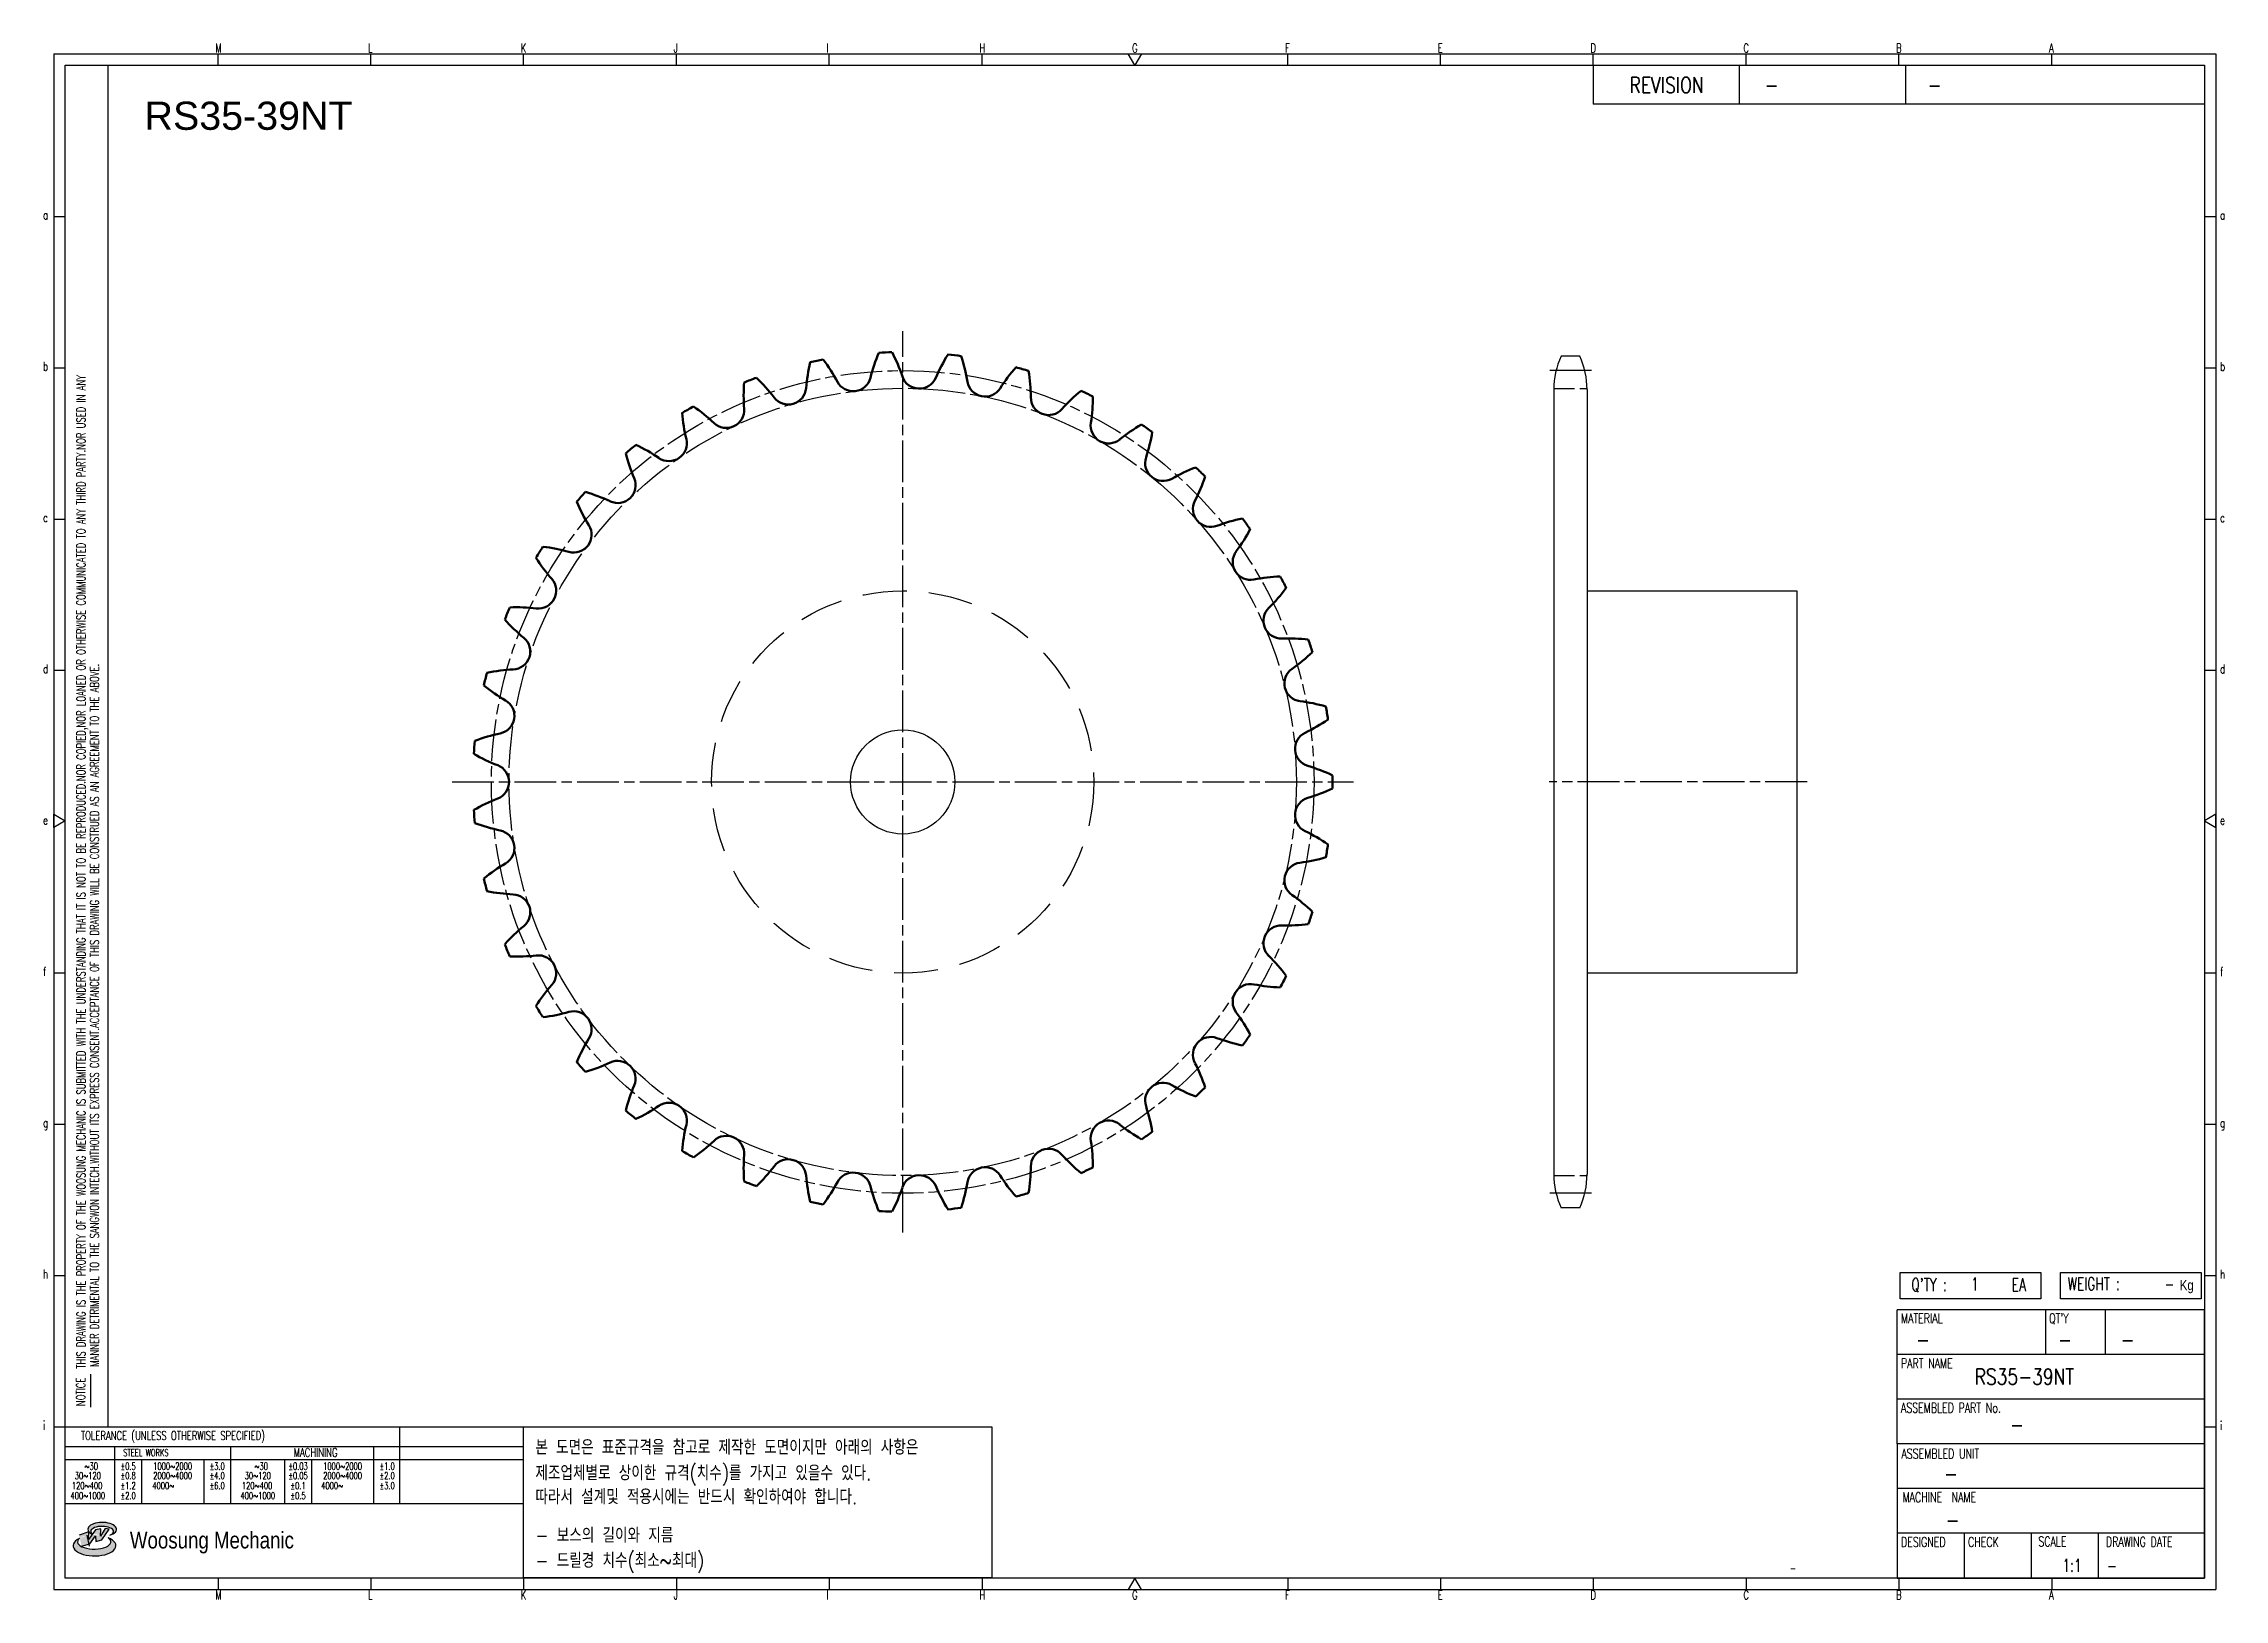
# Model space of a CAD drawing. Header units: millimetres. Extents: x -44811 to -44498, y 1096 to 1320.
import ezdxf
from ezdxf.enums import TextEntityAlignment as Align

# ---------------------------------------------------------------- set-up
doc = ezdxf.new("R2010")
doc.units = ezdxf.units.MM
for name, pattern in [('AM_ISO02W050', [7.5, 6, -1.5]), ('AM_ISO02W050x2', [3.75, 3, -0.75]), ('AM_ISO08W050', [18, 12, -1.5, 3, -1.5]), ('AM_ISO08W050x2', [9, 6, -0.75, 1.5, -0.75]), ('HIDDEN', [9.525, 6.35, -3.175])]:
    doc.linetypes.add(name, pattern=pattern)
for name, color, linetype, lineweight in [('AM_0N', 7, 'Continuous', 50), ('AM_3N', 6, 'AM_ISO02W050', 25), ('AM_7', 4, 'AM_ISO08W050', 25), ('AM_7N', 4, 'AM_ISO08W050', 25)]:
    doc.layers.add(name, color=color, linetype=linetype, lineweight=lineweight)
for name, color, linetype in [('HL', 2, 'HIDDEN'), ('TITLE', 7, 'Continuous'), ('도면레이아웃', 7, 'Continuous')]:
    doc.layers.add(name, color=color, linetype=linetype)
doc.styles.add('HAN', font='ROMANS.shx', dxfattribs={"width": 0.7, "bigfont": 'whgtxt.shx'})
doc.styles.add('HKD_ST2', font='romans.shx', dxfattribs={"width": 0.7, "height": 4, "bigfont": '@extfont2.shx'})
doc.styles.add('ROMANS', font='romans.shx', dxfattribs={"width": 0.7, "bigfont": 'whgtxt.shx'})
doc.styles.add('SLDTEXTSTYLE4', font='arial.ttf', dxfattribs={"width": 0.8})
doc.styles.get("Standard").update_dxf_attribs({"font": 'arial.ttf'})

# ---------------------------------------------------------------- blocks, each defined once
blk = doc.blocks.new('SUYWSHJH')
at = {"layer": '도면레이아웃'}
h = blk.add_hatch(color=10, dxfattribs=at)
h.paths.add_polyline_path([(1.544, 35.177), (1.554, 34.966), (1.779, 35.034), (2.054, 35.422), (1.908, 35.446), (1.728, 35.167), (1.741, 35.439), (1.547, 35.405), (1.292, 35.041), (1.295, 35.33), (0.943, 35.208), (1.03, 34.8), (1.336, 34.885)])
edge = h.paths.add_edge_path()
edge.add_ellipse((1.795, 35.421), major_axis=(-0.53, 0), ratio=0.487785, start_angle=122.36065, end_angle=403.39574)
edge.add_line((1.411, 35.244), (1.419, 35.261))
edge.add_ellipse((1.798, 35.344), major_axis=(-0.423, 0), ratio=0.444396, start_angle=131.58977, end_angle=386.19408, ccw=False)
edge = h.paths.add_edge_path()
edge.add_ellipse((1.512, 34.815), major_axis=(-0.793, 0), ratio=0.480113, start_angle=314.67633, end_angle=590.85213)
edge.add_ellipse((1.501, 34.958), major_axis=(-0.62, 0), ratio=0.43311, start_angle=331.7024, end_angle=574.42495, ccw=False)
for p, q in [((0, 90.118), (80.15, 90.118)), ((0, 90.118), (0, 33.191)), ((6.089, 89.693), (6.089, 90.118)), ((11.753, 89.693), (11.753, 90.118)), ((17.418, 89.693), (17.418, 90.118)), ((23.082, 89.693), (23.082, 90.118)), ((28.746, 89.693), (28.746, 90.118)), ((34.411, 89.693), (34.411, 90.118)), ((45.739, 89.693), (45.739, 90.118)), ((51.404, 89.693), (51.404, 90.118)), ((57.068, 89.693), (57.068, 90.118)), ((62.732, 89.693), (62.732, 90.118)), ((68.397, 89.693), (68.397, 90.118)), ((74.061, 89.693), (74.061, 90.118)), ((80.15, 90.118), (80.15, 33.191)), ((0, 84.085), (0.425, 84.085)), ((79.725, 84.085), (80.15, 84.085)), ((0, 78.478), (0.425, 78.478)), ((79.725, 78.478), (80.15, 78.478)), ((0, 72.87), (0.425, 72.87)), ((79.725, 72.87), (80.15, 72.87)), ((0, 67.262), (0.425, 67.262)), ((79.725, 67.262), (80.15, 67.262)), ((0, 56.047), (0.425, 56.047)), ((79.725, 56.047), (80.15, 56.047)), ((0, 50.439), (0.425, 50.439)), ((79.725, 50.439), (80.15, 50.439)), ((0, 44.832), (0.425, 44.832)), ((79.725, 44.832), (80.15, 44.832)), ((1.377, 39.947), (1.377, 41.174)), ((0, 39.224), (0.425, 39.224)), ((79.725, 39.224), (80.15, 39.224)), ((0, 33.191), (80.15, 33.191)), ((6.089, 33.616), (6.089, 33.191)), ((11.753, 33.616), (11.753, 33.191)), ((17.418, 33.616), (17.418, 33.191)), ((23.082, 33.616), (23.082, 33.191)), ((28.746, 33.616), (28.746, 33.191)), ((34.411, 33.616), (34.411, 33.191)), ((45.739, 33.616), (45.739, 33.191)), ((51.404, 33.616), (51.404, 33.191)), ((57.068, 33.616), (57.068, 33.191)), ((62.732, 33.616), (62.732, 33.191)), ((68.397, 33.616), (68.397, 33.191)), ((74.061, 33.616), (74.061, 33.191))]:
    blk.add_line(p, q)
at = {"color": 2}
for p, q in [((2.017, 39.224), (2.017, 89.693)), ((0.425, 39.224), (17.418, 39.224)), ((12.816, 39.224), (12.816, 36.382)), ((17.418, 33.616), (17.418, 39.224)), ((0.425, 38.487), (17.418, 38.487)), ((0.425, 38.012), (17.418, 38.012)), ((2.257, 38.487), (2.257, 36.382)), ((3.257, 38.012), (3.257, 36.382)), ((5.557, 38.012), (5.557, 36.382)), ((6.557, 38.5), (6.557, 36.382)), ((8.557, 38.012), (8.557, 36.382)), ((9.557, 38.026), (9.557, 36.382)), ((11.857, 38.487), (11.857, 36.382)), ((0.425, 36.382), (17.418, 36.382))]:
    blk.add_line(p, q, dxfattribs=at)
at = {"color": 6, "ltscale": 0.5}
for p, q in [((57.068, 89.693), (57.068, 88.246)), ((62.47, 89.693), (62.47, 88.246)), ((68.635, 89.693), (68.635, 88.246)), ((79.725, 88.246), (57.068, 88.246)), ((68.336, 38.59), (68.336, 43.563)), ((79.725, 43.563), (68.336, 43.563)), ((73.827, 43.563), (73.827, 41.905)), ((76.037, 43.563), (76.037, 41.905)), ((79.725, 38.59), (79.725, 43.563)), ((79.725, 41.905), (68.336, 41.905)), ((79.725, 40.248), (68.336, 40.248)), ((68.336, 38.59), (68.336, 33.616)), ((79.725, 38.59), (68.336, 38.59)), ((79.725, 33.616), (79.725, 38.59)), ((79.725, 36.932), (68.336, 36.932)), ((79.725, 35.274), (68.336, 35.274)), ((70.822, 33.616), (70.822, 35.274)), ((73.309, 33.616), (73.309, 35.274)), ((75.796, 33.616), (75.796, 35.274)), ((68.336, 33.616), (79.725, 33.616))]:
    blk.add_line(p, q, dxfattribs=at)
for points in [[(40.075, 89.693), (39.83, 90.118), (40.32, 90.118)], [(0.425, 89.693), (79.725, 89.693), (79.725, 33.616), (0.425, 33.616)], [(0.425, 61.679), (0, 61.433), (0, 61.924)], [(79.725, 61.679), (80.15, 61.433), (80.15, 61.924)], [(40.075, 33.616), (39.83, 33.191), (40.32, 33.191)]]:
    blk.add_lwpolyline(points, close=True)
at = {"layer": 'TITLE', "color": 20}
for p, q in [((68.449, 43.961), (68.449, 44.936)), ((68.449, 44.936), (73.654, 44.936)), ((73.654, 44.936), (73.654, 43.961)), ((74.39, 43.961), (74.39, 44.936)), ((74.39, 44.936), (79.595, 44.936)), ((79.595, 44.936), (79.595, 43.961)), ((73.654, 43.961), (68.449, 43.961)), ((79.595, 43.961), (74.39, 43.961))]:
    blk.add_line(p, q, dxfattribs=at)
at = {"layer": '도면레이아웃'}
for p, q in [((1.295, 35.33), (0.943, 35.208)), ((1.03, 34.8), (1.336, 34.885)), ((1.224, 35.208), (1.311, 34.8)), ((1.224, 35.208), (1.224, 35.208)), ((1.547, 35.405), (1.292, 35.041)), ((1.292, 35.041), (1.295, 35.33)), ((1.336, 34.885), (1.544, 35.177)), ((1.419, 35.261), (1.411, 35.244)), ((1.544, 35.177), (1.554, 34.966)), ((1.741, 35.439), (1.547, 35.405)), ((1.554, 34.966), (1.779, 35.034)), ((1.908, 35.446), (1.728, 35.167)), ((1.728, 35.167), (1.741, 35.439)), ((1.779, 35.034), (2.054, 35.422)), ((2.054, 35.422), (1.908, 35.446))]:
    blk.add_line(p, q, dxfattribs=at)
for centre, major_axis, ratio, start_param, end_param in [((1.795, 35.421), (-0.53, 0), 0.487785, 2.135596, 7.040584), ((1.512, 34.815), (-0.793, 0), 0.480113, 5.492138, 10.312315), ((1.501, 34.958), (-0.62, 0), 0.43311, 5.789299, 10.025607), ((1.798, 35.344), (-0.423, 0), 0.444396, 2.296675, 6.740358)]:
    blk.add_ellipse(centre, major_axis=major_axis, ratio=ratio, start_param=start_param, end_param=end_param, dxfattribs=at)
at = {"color": 4, "style": 'HKD_ST2', "width": 0.7}
for s, p in [('M', (5.988, 90.164)), ('L', (11.652, 90.164)), ('K', (17.316, 90.164)), ('J', (22.981, 90.164)), ('I', (28.645, 90.164)), ('H', (34.309, 90.164)), ('G', (39.974, 90.164)), ('F', (45.638, 90.164)), ('E', (51.302, 90.164)), ('D', (56.967, 90.164)), ('C', (62.631, 90.164)), ('B', (68.295, 90.164)), ('A', (73.96, 90.164)), ('a', (-0.395, 83.976)), ('a', (80.305, 83.97)), ('b', (-0.395, 78.368)), ('b', (80.305, 78.362)), ('c', (-0.395, 72.76)), ('c', (80.305, 72.754)), ('d', (-0.395, 67.153)), ('d', (80.305, 67.147)), ('e', (-0.395, 61.545)), ('e', (80.305, 61.539)), ('f', (-0.395, 55.937)), ('f', (80.305, 55.931)), ('g', (-0.395, 50.33)), ('g', (80.305, 50.324)), ('h', (-0.395, 44.722)), ('h', (80.305, 44.716)), ('i', (-0.395, 39.114)), ('i', (80.305, 39.108)), ('M', (5.988, 32.824)), ('L', (11.652, 32.824)), ('K', (17.316, 32.824)), ('J', (22.981, 32.824)), ('I', (28.645, 32.824)), ('H', (34.309, 32.824)), ('G', (39.974, 32.824)), ('F', (45.638, 32.824)), ('E', (51.302, 32.824)), ('D', (56.967, 32.824)), ('C', (62.631, 32.824)), ('B', (68.295, 32.824)), ('A', (73.96, 32.824))]:
    blk.add_text(s, height=0.326, dxfattribs=at).set_placement(p)
for s, height, style, width, p in [('REVISION', 0.5806, 'HAN', 0.8, (58.415, 88.664)), ('-', 0.581, 'HAN', 0.8, (63.426, 88.664)), ('-', 0.581, 'HAN', 0.8, (69.468, 88.664)), ("Q'TY : ", 0.4746, 'HKD_ST2', 0.7, (68.857, 44.253)), ('1', 0.475, 'HKD_ST2', 0.7, (71.071, 44.275)), ('EA', 0.4746, 'HKD_ST2', 0.7, (72.578, 44.253)), ('WEIGHT : ', 0.4746, 'HKD_ST2', 0.7, (74.65, 44.286)), ('-', 0.581, 'HAN', 0.8, (69.029, 42.157)), ('-', 0.581, 'HAN', 0.8, (74.289, 42.157)), ('-', 0.581, 'HAN', 0.8, (76.623, 42.157)), ('-', 0.581, 'HAN', 0.8, (72.515, 39.013)), ('-', 0.581, 'HAN', 0.8, (70.067, 37.189)), ('-', 0.581, 'HAN', 0.8, (70.126, 35.48)), ('1:1', 0.4746, 'HKD_ST2', 0.7, (74.458, 33.848)), ('-', 0.475, 'HKD_ST2', 0.7, (76.112, 33.837))]:
    blk.add_text(s, height=height, dxfattribs=dict(style=style, width=width)).set_placement(p)
at = {"color": 1, "style": 'HKD_ST2', "width": 0.7}
for s, p in [(' THIS DRAWING IS THE PROPERTY OF THE WOOSUNG MECHANIC IS SUBMITTED WITH THE UNDERSTANDING THAT IT IS NOT TO BE REPRODUCED.NOR COPIED,NOR LOANED OR OTHERWISE COMMUNICATED TO ANY THIRD PARTY.NOR USED IN ANY', (1.173, 41.217)), ('MANNER DETRIMENTAL TO THE SANGWON INTECH.WITHOUT ITS EXPRESS CONSENT.ACCEPTANCE OF THIS DRAWING WILL BE CONSTRUED AS AN AGREEMENT TO THE ABOVE.', (1.672, 41.447))]:
    blk.add_text(s, height=0.326266, rotation=90, dxfattribs=at).set_placement(p)
at = {"style": 'HKD_ST2', "width": 0.7}
blk.add_text('-', height=0.475, dxfattribs=at).set_placement((78.613, 44.286), align=Align.RIGHT)
at = {"color": 4, "style": 'HKD_ST2', "width": 0.7}
for s, height, p in [('MATERIAL', 0.3651, (68.474, 43.425)), ("QT'Y", 0.3651, (73.965, 43.425)), ('PART NAME', 0.3651, (68.474, 41.756)), ('ASSEMBLED PART No.', 0.36511, (68.474, 40.109)), ('ASSEMBLED UNIT', 0.36511, (68.49, 38.408)), ('MACHINE  NAME', 0.36511, (68.532, 36.794)), ('DESIGNED', 0.3651, (68.474, 35.136)), ('CHECK', 0.3651, (70.961, 35.136)), ('SCALE', 0.3651, (73.566, 35.153)), ('DRAWING DATE', 0.36511, (76.071, 35.141))]:
    blk.add_text(s, height=height, dxfattribs=at).set_placement(p, align=Align.TOP_LEFT)
at = {"style": 'HKD_ST2', "width": 0.7}
blk.add_text('NOTICE', height=0.3263, rotation=90, dxfattribs=at).set_placement((1.163, 39.988))
for s, height, style, width, p in [('TOLERANCE (UNLESS OTHERWISE SPECIFIED)', 0.32627, 'HKD_ST2', 0.7, (4.417, 38.896)), ('-', 0.326, 'ROMANS', 0.65, (64.469, 33.975))]:
    blk.add_text(s, height=height, dxfattribs=dict(style=style, width=width)).set_placement(p, align=Align.MIDDLE_CENTER)
at = {"color": 4, "style": 'HKD_ST2', "width": 0.7}
for s, height, p in [('STEEL WORKS', 0.26101, (3.416, 38.268)), ('MACHINING', 0.3263, (9.707, 38.27)), ('%%P0.5', 0.261, (2.757, 37.762)), ('%%P0.8', 0.261, (2.757, 37.411)), ('%%P3.0', 0.261, (6.057, 37.762)), ('%%P4.0', 0.261, (6.057, 37.411)), ('%%P0.03', 0.261, (9.057, 37.762)), ('%%P0.05', 0.261, (9.057, 37.411)), ('%%P1.0', 0.261, (12.357, 37.762)), ('%%P2.0', 0.261, (12.357, 37.411)), ('%%P1.2', 0.261, (2.757, 37.045)), ('%%P2.0', 0.261, (2.757, 36.67)), ('%%P6.0', 0.261, (6.057, 37.045)), ('%%P0.1', 0.261, (9.057, 37.045)), ('%%P0.5', 0.261, (9.057, 36.67)), ('%%P3.0', 0.261, (12.357, 37.045))]:
    blk.add_text(s, height=height, dxfattribs=at).set_placement(p, align=Align.MIDDLE)
for s, height, p in [('30%%126120', 0.261, (1.263, 37.411)), ('%%12630', 0.261, (1.389, 37.762)), ('2000%%1264000', 0.26101, (4.407, 37.411)), ('1000%%1262000', 0.26101, (4.407, 37.762)), ('30%%126120', 0.261, (7.563, 37.411)), ('%%12630', 0.261, (7.689, 37.762)), ('2000%%1264000', 0.26101, (10.707, 37.411)), ('1000%%1262000', 0.26101, (10.707, 37.762)), ('400%%1261000', 0.26101, (1.263, 36.67)), ('120%%126400', 0.26101, (1.237, 37.045)), ('4000%%126', 0.261, (4.061, 37.045)), ('400%%1261000', 0.26101, (7.563, 36.67)), ('120%%126400', 0.26101, (7.537, 37.045)), ('4000%%126', 0.261, (10.321, 37.045))]:
    blk.add_text(s, height=height, dxfattribs=at).set_placement(p, align=Align.MIDDLE_CENTER)
at = {"color": 1, "style": 'SLDTEXTSTYLE4', "width": 0.8}
blk.add_text('Woosung Mechanic', height=0.61957, dxfattribs=at).set_placement((2.822, 34.711))
at = {"layer": 'TITLE', "width": 0.8}
blk.add_text('Kg', height=0.3789, dxfattribs=at).set_placement((78.807, 44.286))

msp = doc.modelspace()

# ---------------------------------------------------------------- linework, layer by layer
for p, q in [((-44590.45, 1275.01), (-44593.11, 1275.01)), ((-44594.18, 1270.21), (-44594.18, 1157.29)), ((-44589.38, 1270.21), (-44589.38, 1157.29)), ((-44590.45, 1152.49), (-44593.11, 1152.49))]:
    msp.add_line(p, q)
msp.add_lwpolyline([(-44589.38, 1241.25), (-44559.18, 1241.25), (-44559.18, 1186.25), (-44589.38, 1186.25)])
at = {"color": 4}
msp.add_lwpolyline([(-44742.41, 1120.98), (-44675.02, 1120.98), (-44675.02, 1099.21), (-44742.41, 1099.21)], close=True, dxfattribs=at)
msp.add_circle((-44687.86, 1213.75), 7.5)
for centre, start, end in [((-44582.88, 1270.21), 154.8633, 180), ((-44600.68, 1270.21), 0, 25.1367), ((-44582.88, 1157.29), 180, 205.1367), ((-44600.68, 1157.29), 334.8633, 0)]:
    msp.add_arc(centre, 11.3, start, end)
at = {"layer": 'AM_0N'}
for centre, radius, start, end in [((-44676.88, 1268.22), 24.99, 166.2673, 175), ((-44687.86, 1213.75), 61.85, 100.6609, 102.4161), ((-44719.31, 1259.56), 24.99, 28.0769, 36.8096), ((-44668.28, 1265.76), 24.99, 157.0365, 165.7692), ((-44687.86, 1213.75), 61.85, 91.4301, 93.1853), ((-44711.55, 1264.01), 24.99, 18.8462, 27.5789), ((-44660.19, 1261.94), 24.99, 147.8057, 156.5385), ((-44687.86, 1213.75), 61.85, 82.1993, 83.9545), ((-44703.18, 1267.16), 24.99, 9.6154, 18.3481), ((-44685.76, 1269.28), 24.99, 175.4981, 184.2308), ((-44687.86, 1213.75), 61.85, 109.8916, 111.6468), ((-44726.25, 1253.92), 24.99, 37.3077, 46.0404), ((-44694.99, 1272.53), 2.57, 208.0769, 345.7692), ((-44685.47, 1272.91), 2.57, 198.8462, 336.5385), ((-44676.01, 1271.77), 2.57, 189.6154, 327.3077), ((-44652.82, 1256.88), 24.99, 138.575, 147.3077), ((-44687.86, 1213.75), 61.85, 72.9686, 74.7237), ((-44694.42, 1268.93), 24.99, 0.3846, 9.1173), ((-44687.86, 1213.75), 61.85, 119.1224, 120.8776), ((-44732.2, 1247.24), 24.99, 46.5385, 55.2712), ((-44704.33, 1270.62), 2.57, 217.3077, 355), ((-44666.86, 1269.11), 2.57, 180.3846, 318.0769), ((-44646.36, 1250.7), 24.99, 129.3442, 138.0769), ((-44687.86, 1213.75), 61.85, 63.7378, 65.493), ((-44685.48, 1269.27), 24.99, 351.1538, 359.8866), ((-44694.69, 1268.9), 24.99, 184.7288, 193.4615), ((-44713.24, 1267.25), 2.57, 226.5385, 4.2308), ((-44658.25, 1265.03), 2.57, 171.1538, 308.8462), ((-44640.97, 1243.57), 24.99, 120.1134, 128.8462), ((-44687.86, 1213.75), 61.85, 54.507, 56.2622), ((-44687.86, 1213.75), 61.85, 128.3532, 130.1084), ((-44737, 1239.7), 24.99, 55.7692, 64.5019), ((-44721.49, 1262.48), 2.57, 235.7692, 13.4615), ((-44676.61, 1268.17), 24.99, 341.9231, 350.6558), ((-44703.45, 1267.09), 24.99, 193.9596, 202.6923), ((-44650.41, 1259.62), 2.57, 161.9231, 299.6154), ((-44636.79, 1235.66), 24.99, 110.8827, 119.6154), ((-44687.86, 1213.75), 61.85, 45.2763, 47.0314), ((-44687.86, 1213.75), 61.85, 137.5839, 139.3391), ((-44740.52, 1231.48), 24.99, 65, 73.7327), ((-44728.87, 1256.45), 2.57, 245, 22.6923), ((-44668.02, 1265.66), 24.99, 332.6923, 341.425), ((-44711.8, 1263.89), 24.99, 203.1904, 211.9231), ((-44643.54, 1253.02), 2.57, 152.6923, 290.3846), ((-44735.19, 1249.32), 2.57, 254.2308, 31.9231), ((-44633.94, 1227.18), 24.99, 101.6519, 110.3846), ((-44659.95, 1261.81), 24.99, 323.4615, 332.1943), ((-44687.86, 1213.75), 61.85, 36.0455, 37.8007), ((-44687.86, 1213.75), 61.85, 146.8147, 148.5699), ((-44719.54, 1259.4), 24.99, 212.4211, 221.1538), ((-44742.68, 1222.8), 24.99, 74.2308, 82.9635), ((-44637.81, 1245.4), 2.57, 143.4615, 281.1538), ((-44740.29, 1241.27), 2.57, 263.4615, 41.1538), ((-44632.48, 1218.36), 24.99, 92.4211, 101.1538), ((-44687.86, 1213.75), 61.85, 26.8147, 28.5699), ((-44652.61, 1256.71), 24.99, 314.2308, 322.9635), ((-44687.86, 1213.75), 61.85, 156.0455, 157.8007), ((-44726.45, 1253.73), 24.99, 221.6519, 230.3846), ((-44743.42, 1213.89), 24.99, 83.4615, 92.1943), ((-44633.38, 1236.96), 2.57, 134.2308, 271.9231), ((-44744.02, 1232.5), 2.57, 272.6923, 50.3846), ((-44632.46, 1209.42), 24.99, 83.1904, 91.9231), ((-44687.86, 1213.75), 61.85, 17.5839, 19.3391), ((-44646.17, 1250.5), 24.99, 305, 313.7327), ((-44687.86, 1213.75), 61.85, 165.2763, 167.0314), ((-44732.36, 1247.02), 24.99, 230.8827, 239.6154), ((-44742.73, 1204.97), 24.99, 92.6923, 101.425), ((-44630.37, 1227.92), 2.57, 125, 262.6923), ((-44746.3, 1223.25), 2.57, 281.9231, 59.6154), ((-44633.87, 1200.59), 24.99, 73.9596, 82.6923), ((-44687.86, 1213.75), 61.85, 8.3532, 10.1084), ((-44740.61, 1196.28), 24.99, 101.9231, 110.6558), ((-44628.84, 1218.52), 2.57, 115.7692, 253.4615), ((-44640.82, 1243.33), 24.99, 295.7692, 304.5019), ((-44687.86, 1213.75), 61.85, 174.507, 176.2622), ((-44737.12, 1239.45), 24.99, 240.1134, 248.8462), ((-44747.07, 1213.75), 2.57, 291.1538, 68.8462), ((-44636.68, 1192.1), 24.99, 64.7288, 73.4615), ((-44687.86, 1213.75), 61.85, 359.1224, 0.8776), ((-44737.12, 1188.05), 24.99, 111.1538, 119.8866), ((-44628.84, 1208.99), 2.57, 106.5385, 244.2308), ((-44636.68, 1235.41), 24.99, 286.5385, 295.2712), ((-44687.86, 1213.75), 61.85, 183.7378, 185.493), ((-44740.61, 1231.22), 24.99, 249.3442, 258.0769), ((-44746.3, 1204.25), 2.57, 300.3846, 78.0769), ((-44640.82, 1184.17), 24.99, 55.4981, 64.2308), ((-44732.36, 1180.48), 24.99, 120.3846, 129.1173), ((-44630.37, 1199.58), 2.57, 97.3077, 235), ((-44633.87, 1226.92), 24.99, 277.3077, 286.0404), ((-44687.86, 1213.75), 61.85, 349.8916, 351.6468), ((-44687.86, 1213.75), 61.85, 192.9686, 194.7237), ((-44742.73, 1222.53), 24.99, 258.575, 267.3077), ((-44744.02, 1195), 2.57, 309.6154, 87.3077), ((-44646.17, 1177.01), 24.99, 46.2673, 55), ((-44726.45, 1173.77), 24.99, 129.6154, 138.3481), ((-44633.38, 1190.54), 2.57, 88.0769, 225.7692), ((-44632.46, 1218.09), 24.99, 268.0769, 276.8096), ((-44687.86, 1213.75), 61.85, 340.6609, 342.4161), ((-44687.86, 1213.75), 61.85, 202.1993, 203.9545), ((-44743.42, 1213.61), 24.99, 267.8057, 276.5385), ((-44740.29, 1186.23), 2.57, 318.8462, 96.5385), ((-44652.61, 1170.8), 24.99, 37.0365, 45.7692), ((-44719.54, 1168.1), 24.99, 138.8462, 147.5789), ((-44637.81, 1182.1), 2.57, 78.8462, 216.5385), ((-44632.48, 1209.14), 24.99, 258.8462, 267.5789), ((-44687.86, 1213.75), 61.85, 331.4301, 333.1853), ((-44687.86, 1213.75), 61.85, 211.4301, 213.1853), ((-44742.68, 1204.7), 24.99, 277.0365, 285.7692), ((-44735.19, 1178.18), 2.57, 328.0769, 105.7692), ((-44659.95, 1165.7), 24.99, 27.8057, 36.5385), ((-44711.8, 1163.61), 24.99, 148.0769, 156.8096), ((-44643.54, 1174.49), 2.57, 69.6154, 207.3077), ((-44633.94, 1200.32), 24.99, 249.6154, 258.3481), ((-44687.86, 1213.75), 61.85, 322.1993, 323.9545), ((-44728.87, 1171.05), 2.57, 337.3077, 115), ((-44687.86, 1213.75), 61.85, 220.6609, 222.4161), ((-44740.52, 1196.02), 24.99, 286.2673, 295), ((-44668.02, 1161.84), 24.99, 18.575, 27.3077), ((-44703.45, 1160.42), 24.99, 157.3077, 166.0404), ((-44721.49, 1165.02), 2.57, 346.5385, 124.2308), ((-44650.41, 1167.89), 2.57, 60.3846, 198.0769), ((-44636.79, 1191.84), 24.99, 240.3846, 249.1173), ((-44687.86, 1213.75), 61.85, 312.9686, 314.7237), ((-44687.86, 1213.75), 61.85, 229.8916, 231.6468), ((-44737, 1187.81), 24.99, 295.4981, 304.2308), ((-44694.69, 1158.61), 24.99, 166.5385, 175.2712), ((-44658.25, 1162.47), 2.57, 51.1538, 188.8462), ((-44640.97, 1183.94), 24.99, 231.1538, 239.8866), ((-44676.61, 1159.33), 24.99, 9.3442, 18.0769), ((-44732.2, 1180.26), 24.99, 304.7288, 313.4615), ((-44713.24, 1160.26), 2.57, 355.7692, 133.4615), ((-44685.48, 1158.23), 24.99, 0.1134, 8.8462), ((-44687.86, 1213.75), 61.85, 303.7378, 305.493), ((-44687.86, 1213.75), 61.85, 239.1224, 240.8776), ((-44685.76, 1158.22), 24.99, 175.7692, 184.5019), ((-44726.25, 1173.58), 24.99, 313.9596, 322.6923), ((-44704.33, 1156.88), 2.57, 5, 142.6923), ((-44676.01, 1155.74), 2.57, 32.6923, 170.3846), ((-44694.42, 1158.57), 24.99, 350.8827, 359.6154), ((-44666.86, 1158.39), 2.57, 41.9231, 179.6154), ((-44646.36, 1176.8), 24.99, 221.9231, 230.6558), ((-44687.86, 1213.75), 61.85, 294.507, 296.2622), ((-44687.86, 1213.75), 61.85, 248.3532, 250.1084), ((-44676.88, 1159.28), 24.99, 185, 193.7327), ((-44719.31, 1167.94), 24.99, 323.1904, 331.9231), ((-44694.99, 1154.97), 2.57, 14.2308, 151.9231), ((-44668.28, 1161.75), 24.99, 194.2308, 202.9635), ((-44711.55, 1163.49), 24.99, 332.4211, 341.1538), ((-44685.47, 1154.59), 2.57, 23.4615, 161.1538), ((-44660.19, 1165.56), 24.99, 203.4615, 212.1943), ((-44703.18, 1160.34), 24.99, 341.6519, 350.3846), ((-44652.82, 1170.62), 24.99, 212.6923, 221.425), ((-44687.86, 1213.75), 61.85, 257.5839, 259.3391), ((-44687.86, 1213.75), 61.85, 266.8147, 268.5699), ((-44687.86, 1213.75), 61.85, 276.0455, 277.8007), ((-44687.86, 1213.75), 61.85, 285.2763, 287.0314)]:
    msp.add_arc(centre, radius, start, end, dxfattribs=at)
at = {"layer": 'AM_3N', "linetype": 'AM_ISO02W050x2'}
for p, q in [((-44594.18, 1270.37), (-44589.38, 1270.37)), ((-44594.18, 1157.13), (-44589.38, 1157.13))]:
    msp.add_line(p, q, dxfattribs=at)
at = {"layer": 'AM_7', "linetype": 'AM_ISO08W050x2'}
for p, q in [((-44588.73, 1272.94), (-44594.84, 1272.94)), ((-44557.74, 1213.75), (-44594.84, 1213.75)), ((-44588.73, 1154.56), (-44594.84, 1154.56))]:
    msp.add_line(p, q, dxfattribs=at)
for radius in [59.19, 56.65]:
    msp.add_circle((-44687.86, 1213.75), radius, dxfattribs=at)
at = {"layer": 'AM_7N', "linetype": 'AM_ISO08W050x2'}
for p, q in [((-44687.86, 1148.9), (-44687.86, 1278.6)), ((-44752.71, 1213.75), (-44623.01, 1213.75))]:
    msp.add_line(p, q, dxfattribs=at)
at = {"layer": 'HL'}
msp.add_circle((-44687.86, 1213.75), 27.5, dxfattribs=at)

# ---------------------------------------------------------------- block references
at = {"xscale": 3.881852450145503, "yscale": 3.881852450145503, "zscale": 3.881852450145503}
msp.add_blockref('SUYWSHJH', (-44810.02, 968.71), dxfattribs=at)

# ---------------------------------------------------------------- texts
at = {"color": 2}
msp.add_text('RS35-39NT', height=4.056, dxfattribs=at).set_placement((-44796.95, 1307.58))
at = {"style": 'HAN', "width": 0.8}
msp.add_text('RS35-39NT', height=2.254, dxfattribs=at).set_placement((-44533.61, 1127.04))
at = {"color": 4, "style": 'HAN', "width": 0.8}
for s, p in [('본 도면은 표준규격을 참고로 제작한 도면이지만 아래의 사항은', (-44740.72, 1116.95)), ('제조업체별로 상이한 규격(치수)를 가지고 있을수 있다.', (-44740.72, 1113.25)), ('따라서 설계및 적용시에는 반드시 확인하여야 합니다.', (-44740.72, 1109.82)), ('- 보스의 길이와 지름', (-44740.72, 1104.29)), ('- 드릴경 치수(최소~최대)', (-44740.72, 1100.66))]:
    msp.add_text(s, height=2.1325, dxfattribs=at).set_placement(p)

doc.saveas('drawing.dxf')
